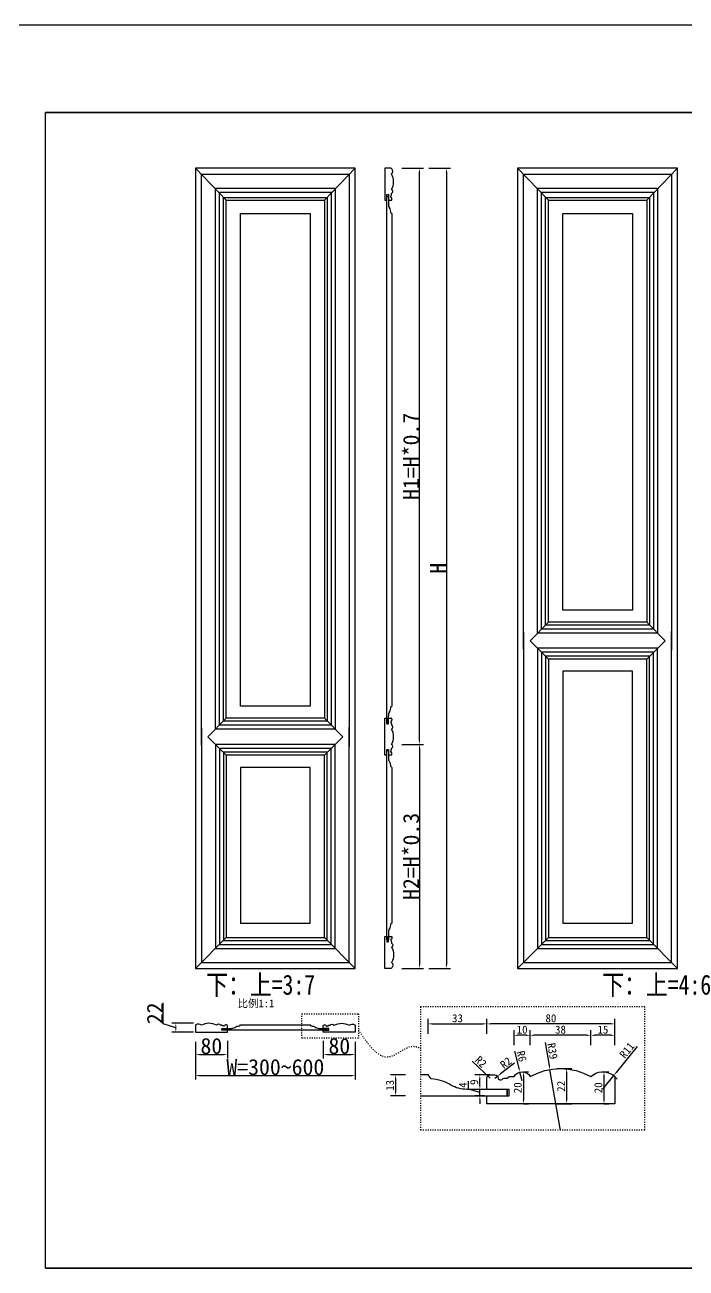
# Model space of a CAD drawing. Header units: millimetres. Extents: x 85186 to 129000, y -77269 to -36327.
# Drawn here: x 93360 to 95014, y -60622 to -57515 of the extents above; entities that cross this region are included whole.
import ezdxf

# ---------------------------------------------------------------- set-up
doc = ezdxf.new("R2010")
doc.units = ezdxf.units.MM
doc.linetypes.add('100', pattern=[30, 12, -18])
doc.layers.add('粗实线', color=7, linetype='Continuous')
doc.styles.add('KLF-1_宋体', font='SimSun.ttf')
doc.styles.get("Standard").update_dxf_attribs({"font": 'SimSun.ttf'})
doc.styles.add('ZB_宋体', font='SimSun.ttf')
doc.styles.add('宋体', font='SimSun.ttf', dxfattribs={"width": 0.8})
doc.dimstyles.new('ZB16-1.0+4倍大样', dxfattribs={"dimscale": 10, "dimtxt": 2, "dimasz": 1, "dimexe": 1.25, "dimexo": 0.625, "dimgap": 0.4, "dimtad": 1, "dimdec": 1, "dimlfac": 0.25, "dimtxsty": 'Standard', "dimcen": 2.5, "dimclrd": 144, "dimclre": 144, "dimclrt": 4, "dimadec": 0, "dimazin": 0, "dimtfac": 1, "dimtdec": 1, "dimtmove": 1, "dimatfit": 3, "dimfxlon": 1, "dimarcsym": 0})
doc.dimstyles.new('客来福标注小', dxfattribs={"dimscale": 20, "dimtxt": 2, "dimasz": 0.5, "dimexe": 0.5, "dimexo": 0, "dimgap": 0.05, "dimtad": 1, "dimdec": 0, "dimzin": 0, "dimdsep": 46, "dimtxsty": 'Standard', "dimcen": 0, "dimclrd": 256, "dimclre": 256, "dimclrt": 256, "dimadec": 0, "dimazin": 0, "dimtfac": 1, "dimtdec": 0, "dimtofl": 0, "dimtmove": 1, "dimatfit": 3, "dimfxl": 2.2, "dimfxlon": 1, "dimtolj": 1, "dimtzin": 0, "dimarcsym": 0})

# ---------------------------------------------------------------- blocks, each defined once
blk = doc.blocks.new('*D3067')
at = {"lineweight": -2, "transparency": 16777216}
for p, q in [((94370.8, -57873.1), (94424.8, -57873.1)), ((94414.8, -57883.1), (94414.8, -59863.1)), ((94370.8, -59873.1), (94424.8, -59873.1))]:
    blk.add_line(p, q, dxfattribs=at)
at = {"transparency": 16777216}
for points in [[(94413.1, -57883.1), (94416.5, -57883.1), (94414.8, -57873.1)], [(94413.1, -59863.1), (94416.5, -59863.1), (94414.8, -59873.1)]]:
    blk.add_solid(points, dxfattribs=at)
at = {"layer": 'Defpoints', "color": 0, "transparency": 16777216}
for p in [(94304.3, -57873.1), (94304.3, -59873.1), (94414.8, -59873.1)]:
    blk.add_point(p, dxfattribs=at)
at = {"transparency": 16777216, "insert": (94393.8, -58873.1), "char_height": 40, "attachment_point": 5, "rotation": 90, "style": 'ZB_宋体'}
blk.add_mtext('\\A1;H', dxfattribs=at)
blk = doc.blocks.new('*D3068')
at = {"lineweight": -2, "transparency": 16777216}
for p, q in [((94303.5, -59313.1), (94357.5, -59313.1)), ((94347.5, -59323.1), (94347.5, -59863.1)), ((94303.5, -59873.1), (94357.5, -59873.1))]:
    blk.add_line(p, q, dxfattribs=at)
at = {"transparency": 16777216}
for points in [[(94345.9, -59323.1), (94349.2, -59323.1), (94347.5, -59313.1)], [(94345.9, -59863.1), (94349.2, -59863.1), (94347.5, -59873.1)]]:
    blk.add_solid(points, dxfattribs=at)
at = {"layer": 'Defpoints', "color": 0, "transparency": 16777216}
for p in [(94136.9, -59313.1), (94277, -59873.1), (94347.5, -59873.1)]:
    blk.add_point(p, dxfattribs=at)
at = {"transparency": 16777216, "insert": (94326.5, -59593.1), "char_height": 40, "attachment_point": 5, "rotation": 90, "style": 'ZB_宋体'}
blk.add_mtext('\\A1;H2=H*0.3', dxfattribs=at)
blk = doc.blocks.new('*D3069')
at = {"lineweight": -2, "transparency": 16777216}
for p, q in [((94303.5, -57873.1), (94357.5, -57873.1)), ((94347.5, -59303.1), (94347.5, -57883.1)), ((94303.5, -59313.1), (94357.5, -59313.1))]:
    blk.add_line(p, q, dxfattribs=at)
at = {"transparency": 16777216}
for points in [[(94345.9, -57883.1), (94349.2, -57883.1), (94347.5, -57873.1)], [(94345.9, -59303.1), (94349.2, -59303.1), (94347.5, -59313.1)]]:
    blk.add_solid(points, dxfattribs=at)
at = {"layer": 'Defpoints', "color": 0, "transparency": 16777216}
for p in [(94217, -57873.1), (94347.5, -57873.1), (94136.9, -59313.1)]:
    blk.add_point(p, dxfattribs=at)
at = {"transparency": 16777216, "insert": (94326.5, -58593.1), "char_height": 40, "attachment_point": 5, "rotation": 90, "style": 'ZB_宋体'}
blk.add_mtext('\\A1;H1=H*0.7', dxfattribs=at)
blk = doc.blocks.new('*D3077')
at = {"lineweight": -2, "transparency": 16777216}
for p, q in [((93706.6, -60011.9), (93706.6, -59959.1)), ((93738.1, -60021.3), (93706.6, -60011.9)), ((93782.1, -60010.3), (93728.1, -60010.3)), ((93782.1, -60032.3), (93728.1, -60032.3)), ((93738.1, -60022.3), (93738.1, -60020.3))]:
    blk.add_line(p, q, dxfattribs=at)
at = {"transparency": 16777216}
for points in [[(93736.4, -60020.3), (93739.7, -60020.3), (93738.1, -60010.3)], [(93736.4, -60022.3), (93739.7, -60022.3), (93738.1, -60032.3)]]:
    blk.add_solid(points, dxfattribs=at)
at = {"layer": 'Defpoints', "color": 0, "transparency": 16777216}
for p in [(93738.1, -60010.3), (93820.9, -60010.3), (93820.9, -60032.3)]:
    blk.add_point(p, dxfattribs=at)
at = {"transparency": 16777216, "insert": (93685.6, -59985.5), "char_height": 40, "attachment_point": 5, "rotation": 90, "style": 'KLF-1_宋体'}
blk.add_mtext('\\A1;22', dxfattribs=at)
blk = doc.blocks.new('*D3078')
at = {"lineweight": -2, "transparency": 16777216}
for p, q in [((93786.9, -60056.6), (93786.9, -60098.3)), ((93866.9, -60054.1), (93866.9, -60098.3)), ((93796.9, -60088.3), (93856.9, -60088.3))]:
    blk.add_line(p, q, dxfattribs=at)
at = {"transparency": 16777216}
for points in [[(93796.9, -60086.6), (93796.9, -60089.9), (93786.9, -60088.3)], [(93856.9, -60086.6), (93856.9, -60089.9), (93866.9, -60088.3)]]:
    blk.add_solid(points, dxfattribs=at)
at = {"layer": 'Defpoints', "color": 0, "transparency": 16777216}
for p in [(93786.9, -60056.6), (93866.9, -60054.1), (93866.9, -60088.3)]:
    blk.add_point(p, dxfattribs=at)
at = {"transparency": 16777216, "insert": (93826.9, -60067.3), "char_height": 40, "attachment_point": 5, "style": 'KLF-1_宋体'}
blk.add_mtext('\\A1;80', dxfattribs=at)
blk = doc.blocks.new('*D3079')
at = {"lineweight": -2, "transparency": 16777216}
for p, q in [((94106.9, -60054.1), (94106.9, -60098.3)), ((94186.9, -60056.6), (94186.9, -60098.3)), ((94116.9, -60088.3), (94176.9, -60088.3))]:
    blk.add_line(p, q, dxfattribs=at)
at = {"transparency": 16777216}
for points in [[(94116.9, -60086.6), (94116.9, -60089.9), (94106.9, -60088.3)], [(94176.9, -60086.6), (94176.9, -60089.9), (94186.9, -60088.3)]]:
    blk.add_solid(points, dxfattribs=at)
at = {"layer": 'Defpoints', "color": 0, "transparency": 16777216}
for p in [(94106.9, -60054.1), (94186.9, -60056.6), (94186.9, -60088.3)]:
    blk.add_point(p, dxfattribs=at)
at = {"transparency": 16777216, "insert": (94146.9, -60067.3), "char_height": 40, "attachment_point": 5, "style": 'KLF-1_宋体'}
blk.add_mtext('\\A1;80', dxfattribs=at)
blk = doc.blocks.new('*D3080')
at = {"lineweight": -2, "transparency": 16777216}
for p, q in [((93786.9, -60097), (93786.9, -60151)), ((94186.9, -60097), (94186.9, -60151)), ((93796.9, -60141), (94176.9, -60141))]:
    blk.add_line(p, q, dxfattribs=at)
at = {"transparency": 16777216}
for points in [[(93796.9, -60139.3), (93796.9, -60142.7), (93786.9, -60141)], [(94176.9, -60139.3), (94176.9, -60142.7), (94186.9, -60141)]]:
    blk.add_solid(points, dxfattribs=at)
at = {"layer": 'Defpoints', "color": 0, "transparency": 16777216}
for p in [(93786.9, -60071.5), (94186.9, -60071.5), (94186.9, -60141)]:
    blk.add_point(p, dxfattribs=at)
at = {"transparency": 16777216, "insert": (93986.9, -60120), "char_height": 40, "attachment_point": 5, "style": 'KLF-1_宋体'}
blk.add_mtext('\\A1;W=300~600', dxfattribs=at)
blk = doc.blocks.new('*D3081')
at = {"color": 144, "lineweight": -2, "transparency": 16777216}
for p, q in [((94312.7, -60139.5), (94275.2, -60139.5)), ((94287.7, -60149.5), (94287.7, -60181.5)), ((94312.7, -60191.5), (94275.2, -60191.5))]:
    blk.add_line(p, q, dxfattribs=at)
at = {"color": 144, "transparency": 16777216}
for points in [[(94286, -60149.5), (94289.3, -60149.5), (94287.7, -60139.5)], [(94286, -60181.5), (94289.3, -60181.5), (94287.7, -60191.5)]]:
    blk.add_solid(points, dxfattribs=at)
at = {"layer": 'Defpoints', "color": 0, "transparency": 16777216}
for p in [(94343.9, -60139.5), (94287.7, -60191.5), (94343.9, -60191.5)]:
    blk.add_point(p, dxfattribs=at)
at = {"color": 4, "transparency": 16777216, "insert": (94273.7, -60165.5), "char_height": 20, "attachment_point": 5, "rotation": 90}
blk.add_mtext('13', dxfattribs=at)
blk = doc.blocks.new('*D3082')
at = {"color": 144, "lineweight": -2, "transparency": 16777216}
for p, q in [((94516.1, -60036.8), (94516.1, -59999.3)), ((94836.1, -60036.8), (94836.1, -59999.3)), ((94826.1, -60011.8), (94526.1, -60011.8))]:
    blk.add_line(p, q, dxfattribs=at)
at = {"color": 144, "transparency": 16777216}
for points in [[(94526.1, -60010.1), (94526.1, -60013.4), (94516.1, -60011.8)], [(94826.1, -60010.1), (94826.1, -60013.4), (94836.1, -60011.8)]]:
    blk.add_solid(points, dxfattribs=at)
at = {"layer": 'Defpoints', "color": 0, "transparency": 16777216}
for p in [(94516.1, -60011.8), (94516.1, -60120.4), (94836.1, -60180.4)]:
    blk.add_point(p, dxfattribs=at)
at = {"color": 4, "transparency": 16777216, "insert": (94676.1, -59997.8), "char_height": 20, "attachment_point": 5}
blk.add_mtext('80', dxfattribs=at)
blk = doc.blocks.new('*D3083')
at = {"color": 144, "lineweight": -2, "transparency": 16777216}
for p, q in [((94690.5, -60123.5), (94728, -60123.5)), ((94715.5, -60201.5), (94715.5, -60133.5)), ((94690.5, -60211.5), (94728, -60211.5))]:
    blk.add_line(p, q, dxfattribs=at)
at = {"color": 144, "transparency": 16777216}
for points in [[(94713.8, -60133.5), (94717.1, -60133.5), (94715.5, -60123.5)], [(94713.8, -60201.5), (94717.1, -60201.5), (94715.5, -60211.5)]]:
    blk.add_solid(points, dxfattribs=at)
at = {"layer": 'Defpoints', "color": 0, "transparency": 16777216}
for p in [(94528.8, -60123.5), (94715.5, -60123.5), (94664, -60211.5)]:
    blk.add_point(p, dxfattribs=at)
at = {"color": 4, "transparency": 16777216, "insert": (94701.5, -60167.8), "char_height": 20, "attachment_point": 5, "rotation": 90}
blk.add_mtext('22', dxfattribs=at)
blk = doc.blocks.new('*D3084')
at = {"color": 144, "lineweight": -2, "transparency": 16777216}
for p, q in [((94368.8, -60036.8), (94368.8, -59999.3)), ((94516.1, -60036.8), (94516.1, -59999.3)), ((94378.8, -60011.8), (94506.1, -60011.8))]:
    blk.add_line(p, q, dxfattribs=at)
at = {"color": 144, "transparency": 16777216}
for points in [[(94378.8, -60010.1), (94378.8, -60013.4), (94368.8, -60011.8)], [(94506.1, -60010.1), (94506.1, -60013.4), (94516.1, -60011.8)]]:
    blk.add_solid(points, dxfattribs=at)
at = {"layer": 'Defpoints', "color": 0, "transparency": 16777216}
for p in [(94516.1, -60011.8), (94368.8, -60090.4), (94516.1, -60098.4)]:
    blk.add_point(p, dxfattribs=at)
at = {"color": 4, "transparency": 16777216, "insert": (94442.4, -59997.8), "char_height": 20, "attachment_point": 5}
blk.add_mtext('33', dxfattribs=at)
blk = doc.blocks.new('*D3085')
at = {"color": 144, "lineweight": -2, "transparency": 16777216}
for p, q in [((94469.8, -60175), (94469.8, -60154.7)), ((94498.3, -60165.5), (94498.3, -60155.5)), ((94498.3, -60183.5), (94469.8, -60175)), ((94509.9, -60175.5), (94485.8, -60175.5)), ((94509.8, -60191.5), (94485.8, -60191.5)), ((94498.3, -60191.5), (94498.3, -60175.5)), ((94498.3, -60191.5), (94498.3, -60175.5)), ((94498.3, -60201.5), (94498.3, -60211.5))]:
    blk.add_line(p, q, dxfattribs=at)
at = {"color": 144, "transparency": 16777216}
for points in [[(94496.7, -60165.5), (94500, -60165.5), (94498.3, -60175.5)], [(94496.7, -60201.5), (94500, -60201.5), (94498.3, -60191.5)]]:
    blk.add_solid(points, dxfattribs=at)
at = {"layer": 'Defpoints', "color": 0, "transparency": 16777216}
for p in [(94498.3, -60175.5), (94516.1, -60191.5), (94516.2, -60175.5)]:
    blk.add_point(p, dxfattribs=at)
at = {"color": 4, "transparency": 16777216, "insert": (94455.8, -60164.8), "char_height": 20, "attachment_point": 5, "rotation": 90}
blk.add_mtext('4', dxfattribs=at)
blk = doc.blocks.new('*D3086')
at = {"color": 144, "lineweight": -2, "transparency": 16777216}
for p, q in [((94523.3, -60139.5), (94485.8, -60139.5)), ((94498.3, -60165.5), (94498.3, -60149.5)), ((94523.3, -60175.5), (94485.8, -60175.5))]:
    blk.add_line(p, q, dxfattribs=at)
at = {"color": 144, "transparency": 16777216}
for points in [[(94496.7, -60149.5), (94500, -60149.5), (94498.3, -60139.5)], [(94496.7, -60165.5), (94500, -60165.5), (94498.3, -60175.5)]]:
    blk.add_solid(points, dxfattribs=at)
at = {"layer": 'Defpoints', "color": 0, "transparency": 16777216}
for p in [(94498.3, -60139.5), (94530.1, -60139.5), (94531.1, -60175.5)]:
    blk.add_point(p, dxfattribs=at)
at = {"color": 4, "transparency": 16777216, "insert": (94484.3, -60157.5), "char_height": 20, "attachment_point": 5, "rotation": 90}
blk.add_mtext('9', dxfattribs=at)
blk = doc.blocks.new('*D3087')
at = {"color": 144, "lineweight": -2, "transparency": 16777216}
for p, q in [((94776.1, -60065.3), (94776.1, -60027.8)), ((94836.1, -60065.3), (94836.1, -60027.8)), ((94826.1, -60040.3), (94786.1, -60040.3))]:
    blk.add_line(p, q, dxfattribs=at)
at = {"color": 144, "transparency": 16777216}
for points in [[(94786.1, -60038.6), (94786.1, -60042), (94776.1, -60040.3)], [(94826.1, -60038.6), (94826.1, -60042), (94836.1, -60040.3)]]:
    blk.add_solid(points, dxfattribs=at)
at = {"layer": 'Defpoints', "color": 0, "transparency": 16777216}
for p in [(94776.1, -60040.3), (94776.1, -60094.4), (94836.1, -60183)]:
    blk.add_point(p, dxfattribs=at)
at = {"color": 4, "transparency": 16777216, "insert": (94806.1, -60026.3), "char_height": 20, "attachment_point": 5}
blk.add_mtext('15', dxfattribs=at)
blk = doc.blocks.new('*D3088')
at = {"color": 144, "lineweight": -2, "transparency": 16777216}
for p, q in [((94624.1, -60065.3), (94624.1, -60027.8)), ((94776.1, -60065.3), (94776.1, -60027.8)), ((94766.1, -60040.3), (94634.1, -60040.3))]:
    blk.add_line(p, q, dxfattribs=at)
at = {"color": 144, "transparency": 16777216}
for points in [[(94634.1, -60038.6), (94634.1, -60042), (94624.1, -60040.3)], [(94766.1, -60038.6), (94766.1, -60042), (94776.1, -60040.3)]]:
    blk.add_solid(points, dxfattribs=at)
at = {"layer": 'Defpoints', "color": 0, "transparency": 16777216}
for p in [(94624.1, -60040.3), (94776.1, -60094.4), (94624.1, -60143.5)]:
    blk.add_point(p, dxfattribs=at)
at = {"color": 4, "transparency": 16777216, "insert": (94700.1, -60026.3), "char_height": 20, "attachment_point": 5}
blk.add_mtext('38', dxfattribs=at)
blk = doc.blocks.new('*D3089')
at = {"color": 144, "lineweight": -2, "transparency": 16777216}
for p, q in [((94584.1, -60065.3), (94584.1, -60027.8)), ((94624.1, -60065.3), (94624.1, -60027.8)), ((94614.1, -60040.3), (94594.1, -60040.3))]:
    blk.add_line(p, q, dxfattribs=at)
at = {"color": 144, "transparency": 16777216}
for points in [[(94594.1, -60038.6), (94594.1, -60042), (94584.1, -60040.3)], [(94614.1, -60038.6), (94614.1, -60042), (94624.1, -60040.3)]]:
    blk.add_solid(points, dxfattribs=at)
at = {"layer": 'Defpoints', "color": 0, "transparency": 16777216}
for p in [(94584.1, -60040.3), (94584.1, -60143.5), (94624.1, -60143.5)]:
    blk.add_point(p, dxfattribs=at)
at = {"color": 4, "transparency": 16777216, "insert": (94604.1, -60026.3), "char_height": 20, "attachment_point": 5}
blk.add_mtext('10', dxfattribs=at)
blk = doc.blocks.new('*D3090')
at = {"color": 144, "lineweight": -2, "transparency": 16777216}
for p, q in [((94808.8, -60131.7), (94821.3, -60131.7)), ((94808.8, -60141.7), (94808.8, -60201.5)), ((94808.8, -60211.5), (94821.3, -60211.5))]:
    blk.add_line(p, q, dxfattribs=at)
at = {"color": 144, "transparency": 16777216}
for points in [[(94807.1, -60141.7), (94810.5, -60141.7), (94808.8, -60131.7)], [(94807.1, -60201.5), (94810.5, -60201.5), (94808.8, -60211.5)]]:
    blk.add_solid(points, dxfattribs=at)
at = {"layer": 'Defpoints', "color": 0, "transparency": 16777216}
for p in [(94802.7, -60131.7), (94802.7, -60211.5), (94808.8, -60211.5)]:
    blk.add_point(p, dxfattribs=at)
at = {"color": 4, "transparency": 16777216, "insert": (94794.8, -60171.6), "char_height": 20, "attachment_point": 5, "rotation": 90}
blk.add_mtext('20', dxfattribs=at)
blk = doc.blocks.new('*D3091')
at = {"color": 144, "lineweight": -2, "transparency": 16777216}
for p, q in [((94607.2, -60131.5), (94619.7, -60131.5)), ((94607.2, -60141.5), (94607.2, -60201.5)), ((94607.2, -60211.5), (94619.7, -60211.5))]:
    blk.add_line(p, q, dxfattribs=at)
at = {"color": 144, "transparency": 16777216}
for points in [[(94605.6, -60141.5), (94608.9, -60141.5), (94607.2, -60131.5)], [(94605.6, -60201.5), (94608.9, -60201.5), (94607.2, -60211.5)]]:
    blk.add_solid(points, dxfattribs=at)
at = {"layer": 'Defpoints', "color": 0, "transparency": 16777216}
for p in [(94604.1, -60131.5), (94604.1, -60211.5), (94607.2, -60211.5)]:
    blk.add_point(p, dxfattribs=at)
at = {"color": 4, "transparency": 16777216, "insert": (94593.2, -60171.5), "char_height": 20, "attachment_point": 5, "rotation": 90}
blk.add_mtext('20', dxfattribs=at)
blk = doc.blocks.new('*D3092')
at = {"color": 144, "lineweight": -2, "transparency": 16777216}
for p, q in [((94891.7, -60068.1), (94839.5, -60133.3)), ((94806.1, -60175.1), (94833.3, -60141.1))]:
    blk.add_line(p, q, dxfattribs=at)
blk.add_arc((94806.1, -60175.1), 43.5, 34.8478, 55.1769, dxfattribs=at)
at = {"color": 144, "transparency": 16777216}
blk.add_solid([(94838.2, -60132.3), (94840.8, -60134.3), (94833.3, -60141.1)], dxfattribs=at)
at = {"layer": 'Defpoints', "color": 0, "transparency": 16777216}
for p in [(94833.3, -60141.1), (94806.1, -60175.1)]:
    blk.add_point(p, dxfattribs=at)
at = {"color": 4, "transparency": 16777216, "insert": (94866.1, -60077.7), "char_height": 20, "attachment_point": 5, "rotation": 51.3041}
blk.add_mtext('R11', dxfattribs=at)
blk = doc.blocks.new('*D3093')
at = {"color": 144, "lineweight": -2, "transparency": 16777216}
for p, q in [((94661.9, -60058.4), (94671.9, -60116)), ((94700.1, -60277.9), (94673.6, -60125.8))]:
    blk.add_line(p, q, dxfattribs=at)
at = {"color": 144, "transparency": 16777216}
blk.add_solid([(94673.6, -60115.7), (94670.3, -60116.2), (94673.6, -60125.8)], dxfattribs=at)
at = {"layer": 'Defpoints', "color": 0, "transparency": 16777216}
for p in [(94673.6, -60125.8), (94700.1, -60277.9)]:
    blk.add_point(p, dxfattribs=at)
at = {"color": 4, "transparency": 16777216, "insert": (94679.9, -60079.8), "char_height": 20, "attachment_point": 5, "rotation": 279.8522}
blk.add_mtext('R39', dxfattribs=at)
blk = doc.blocks.new('*D3094')
at = {"color": 144, "lineweight": -2, "transparency": 16777216}
for p, q in [((94585, -60079.7), (94596, -60122.6)), ((94604.1, -60154.2), (94598.4, -60132.3))]:
    blk.add_line(p, q, dxfattribs=at)
at = {"color": 144, "transparency": 16777216}
blk.add_solid([(94597.6, -60122.1), (94594.4, -60123), (94598.4, -60132.3)], dxfattribs=at)
at = {"layer": 'Defpoints', "color": 0, "transparency": 16777216}
for p in [(94598.4, -60132.3), (94604.1, -60154.2)]:
    blk.add_point(p, dxfattribs=at)
at = {"color": 4, "transparency": 16777216, "insert": (94602.8, -60092.8), "char_height": 20, "attachment_point": 5, "rotation": 284.3203}
blk.add_mtext('R6', dxfattribs=at)
blk = doc.blocks.new('*D3095')
at = {"color": 144, "lineweight": -2, "transparency": 16777216}
for p, q in [((94479, -60105), (94511, -60135.2)), ((94524.1, -60147.5), (94518.2, -60142))]:
    blk.add_line(p, q, dxfattribs=at)
at = {"color": 144, "transparency": 16777216}
blk.add_solid([(94512.1, -60134), (94509.8, -60136.4), (94518.2, -60142)], dxfattribs=at)
at = {"layer": 'Defpoints', "color": 0, "transparency": 16777216}
for p in [(94518.2, -60142), (94524.1, -60147.5)]:
    blk.add_point(p, dxfattribs=at)
at = {"color": 4, "transparency": 16777216, "insert": (94501, -60106.5), "char_height": 20, "attachment_point": 5, "rotation": 316.6628}
blk.add_mtext('R2', dxfattribs=at)
blk = doc.blocks.new('*D3096')
at = {"color": 144, "lineweight": -2, "transparency": 16777216}
for p, q in [((94585.3, -60109.9), (94550.4, -60136.6)), ((94536.1, -60147.5), (94542.4, -60142.7))]:
    blk.add_line(p, q, dxfattribs=at)
at = {"color": 144, "transparency": 16777216}
blk.add_solid([(94549.3, -60135.3), (94551.4, -60137.9), (94542.4, -60142.7)], dxfattribs=at)
at = {"layer": 'Defpoints', "color": 0, "transparency": 16777216}
for p in [(94536.1, -60147.5), (94542.4, -60142.7)]:
    blk.add_point(p, dxfattribs=at)
at = {"color": 4, "transparency": 16777216, "insert": (94563.3, -60109.1), "char_height": 20, "attachment_point": 5, "rotation": 37.3815}
blk.add_mtext('R2', dxfattribs=at)

msp = doc.modelspace()

# ---------------------------------------------------------------- linework, layer by layer
for p, q in [((85318.615, -57514.692), (128999.726, -57514.692)), ((94722.156, -57733.629), (93927.375, -57733.629)), ((95053.619, -57733.629), (94722.156, -57733.629)), ((94722.156, -57733.629), (95867.288, -57733.629)), ((93801.863, -57888.054), (94171.863, -57888.054)), ((93801.863, -59315.555), (93801.863, -57888.054)), ((94171.863, -57888.054), (94171.863, -59318.057)), ((94607.813, -57888.054), (94977.813, -57888.054)), ((94607.813, -59075.555), (94607.813, -57888.054)), ((94977.813, -57888.054), (94977.813, -59078.057)), ((94265.554, -57944.054), (94269.554, -57944.054)), ((94265.554, -59262.054), (94265.554, -57944.054)), ((94269.554, -57944.054), (94269.554, -57961.747)), ((94276.054, -57984.174), (94278.554, -57986.049)), ((94278.554, -57986.049), (94278.554, -59217.56)), ((94607.813, -59032.553), (94607.813, -59858.054)), ((94977.813, -59858.054), (94977.813, -59030.051)), ((94276.054, -59219.435), (94278.554, -59217.56)), ((94260.554, -59340.054), (94260.554, -59248.054)), ((94260.554, -59248.054), (94265.554, -59248.054)), ((94265.554, -59248.054), (94265.554, -59262.054)), ((94265.554, -59259.555), (94269.554, -59259.555)), ((94265.554, -59262.054), (94269.554, -59262.054)), ((94269.554, -59259.555), (94269.554, -59241.863)), ((94269.554, -59262.054), (94269.554, -59248.054)), ((94269.554, -59248.054), (94276.554, -59248.054)), ((94275.554, -59256.054), (94275.554, -59257.054)), ((94276.554, -59258.786), (94276.554, -59261.054)), ((94276.554, -59261.054), (94276.554, -59261.054)), ((94277.554, -59262.054), (94277.554, -59265.054)), ((94278.554, -59250.054), (94278.554, -59253.054)), ((93801.863, -59272.553), (93801.863, -59858.054)), ((94171.863, -59858.054), (94171.863, -59270.051)), ((94277.554, -59326.054), (94277.554, -59323.054)), ((94265.554, -59340.054), (94260.554, -59340.054)), ((94265.554, -59340.054), (94260.554, -59340.054)), ((94265.554, -59802.054), (94265.554, -59326.054)), ((94265.554, -59340.054), (94265.554, -59326.054)), ((94265.554, -59326.054), (94269.554, -59326.054)), ((94265.554, -59328.553), (94269.554, -59328.553)), ((94269.554, -59326.054), (94269.554, -59340.054)), ((94269.554, -59328.553), (94269.554, -59346.245)), ((94274.848, -59340.054), (94269.554, -59340.054)), ((94276.554, -59340.054), (94269.554, -59340.054)), ((94275.554, -59332.054), (94275.554, -59331.054)), ((94276.554, -59329.322), (94276.554, -59327.054)), ((94276.554, -59327.054), (94276.554, -59327.054)), ((94278.554, -59338.054), (94278.554, -59335.054)), ((94276.054, -59368.673), (94278.554, -59370.548)), ((94278.554, -59370.548), (94278.554, -59760.059)), ((94269.554, -59784.362), (94269.554, -59802.054)), ((94278.554, -59760.059), (94276.054, -59761.934)), ((94269.554, -59802.054), (94265.554, -59802.054)), ((93801.863, -59858.054), (94171.863, -59858.054)), ((94607.813, -59858.054), (94977.813, -59858.054)), ((93412.273, -60622.323), (96429.371, -60622.323))]:
    msp.add_line(p, q)
at = {"color": 0}
for p, q in [((96429.371, -57733.629), (93412.273, -57733.629)), ((93412.273, -57733.629), (96429.371, -57733.629)), ((96429.371, -57733.629), (93412.273, -57733.629))]:
    msp.add_line(p, q, dxfattribs=at)
at = {"color": 2}
msp.add_line((94566.341, -60175.539), (94566.341, -60191.539), dxfattribs=at)
at = {"color": 0}
msp.add_lwpolyline([(93412.273, -57733.629), (96429.371, -57733.629), (96429.371, -60622.323), (93412.273, -60622.323)], close=True, dxfattribs=at)
at = {"color": 2}
for points in [[(93786.863, -59873.054), (94186.863, -59873.054), (94186.863, -57873.054), (93786.863, -57873.054)], [(94592.813, -59873.054), (94992.813, -59873.054), (94992.813, -57873.054), (94592.813, -57873.054)]]:
    msp.add_lwpolyline(points, close=True, dxfattribs=at)
for points in [[(93786.863, -59873.054), (94186.863, -59873.054), (94186.863, -57873.054), (93786.863, -57873.054)], [(94592.813, -59873.054), (94992.813, -59873.054), (94992.813, -57873.054), (94592.813, -57873.054)], [(93836.863, -57923.054), (94136.863, -57923.054), (94136.863, -59275.054), (93836.863, -59275.054)], [(94642.813, -57923.054), (94942.813, -57923.054), (94942.813, -59035.054), (94642.813, -59035.054)], [(93846.863, -57933.054), (94126.863, -57933.054), (94126.863, -59265.054), (93846.863, -59265.054)], [(93856.852, -57946.044), (94116.873, -57946.044), (94116.873, -59255.065), (93856.852, -59255.065)], [(93863.863, -57953.054), (94109.863, -57953.054), (94109.863, -59248.054), (93863.863, -59248.054)], [(94652.813, -57933.054), (94932.813, -57933.054), (94932.813, -59025.054), (94652.813, -59025.054)], [(94662.802, -57946.044), (94922.823, -57946.044), (94922.823, -59015.065), (94662.802, -59015.065)], [(94669.813, -57953.054), (94915.813, -57953.054), (94915.813, -59008.054), (94669.813, -59008.054)], [(93899.858, -57986.049), (94073.868, -57986.049), (94073.868, -59217.56), (93899.858, -59217.56)], [(94705.808, -57986.049), (94879.818, -57986.049), (94879.818, -58977.56), (94705.808, -58977.56)], [(94642.813, -59823.054), (94942.813, -59823.054), (94942.813, -59073.054), (94642.813, -59073.054)], [(94652.813, -59813.054), (94932.813, -59813.054), (94932.813, -59083.054), (94652.813, -59083.054)], [(94662.802, -59803.065), (94922.823, -59803.065), (94922.823, -59093.044), (94662.802, -59093.044)], [(94669.813, -59796.054), (94915.813, -59796.054), (94915.813, -59100.054), (94669.813, -59100.054)], [(94705.808, -59760.059), (94879.818, -59760.059), (94879.818, -59130.548), (94705.808, -59130.548)], [(93836.863, -59823.054), (94136.863, -59823.054), (94136.863, -59313.054), (93836.863, -59313.054)], [(93846.863, -59813.054), (94126.863, -59813.054), (94126.863, -59323.054), (93846.863, -59323.054)], [(93856.852, -59803.065), (94116.873, -59803.065), (94116.873, -59333.044), (93856.852, -59333.044)], [(93863.863, -59796.054), (94109.863, -59796.054), (94109.863, -59340.054), (93863.863, -59340.054)], [(93899.858, -59760.059), (94073.868, -59760.059), (94073.868, -59370.548), (93899.858, -59370.548)]]:
    msp.add_lwpolyline(points, close=True)
at = {"color": 250}
for points in [[(93863.863, -57953.054), (93786.863, -57873.054)], [(94186.863, -57873.054), (94109.863, -57953.054)], [(94669.813, -57953.054), (94592.813, -57873.054)], [(94992.813, -57873.054), (94915.813, -57953.054)], [(94669.813, -59008.054), (94623.813, -59054.054)], [(94915.813, -59008.054), (94961.813, -59054.054)], [(94669.813, -59100.054), (94623.813, -59054.054)], [(94915.813, -59100.054), (94961.813, -59054.054)], [(93863.863, -59248.054), (93817.863, -59294.054)], [(94109.863, -59248.054), (94155.863, -59294.054)], [(93863.863, -59340.054), (93817.863, -59294.054)], [(94109.863, -59340.054), (94155.863, -59294.054)], [(93863.863, -59796.054), (93786.863, -59873.054)], [(94186.863, -59873.054), (94109.863, -59796.054)], [(94669.813, -59796.054), (94592.813, -59873.054)], [(94992.813, -59873.054), (94915.813, -59796.054)]]:
    msp.add_lwpolyline(points, dxfattribs=at)
for points in [[(94274.848, -57873.054), (94260.554, -57873.054), (94260.554, -57953.054), (94265.554, -57953.054), (94265.554, -57939.054), (94269.554, -57939.054), (94269.554, -57953.054), (94276.554, -57953.054, 0.41421356), (94278.554, -57951.054), (94278.554, -57948.054, 0.41421356), (94276.554, -57946.054, -0.41421356), (94275.554, -57945.054), (94275.554, -57944.054, -0.26794919), (94276.054, -57943.188, 0.26794919), (94276.554, -57942.322), (94276.554, -57940.054), (94276.554, -57940.054, 0.41421356), (94277.554, -57939.054), (94277.554, -57936.054, 0.59959754), (94277.554, -57926.054, 0.26315789), (94277.554, -57888.054, 0.35608131), (94278.604, -57874.341, 0.24551648), (94276.141, -57873.054), (94260.554, -57873.054)], [(94274.848, -59873.054), (94260.554, -59873.054), (94260.554, -59793.054), (94265.554, -59793.054), (94265.554, -59807.054), (94269.554, -59807.054), (94269.554, -59793.054), (94276.554, -59793.054, -0.41421356), (94278.554, -59795.054), (94278.554, -59798.054, -0.41421356), (94276.554, -59800.054, 0.41421356), (94275.554, -59801.054), (94275.554, -59802.054, 0.26794919), (94276.054, -59802.92, -0.26794919), (94276.554, -59803.786), (94276.554, -59806.054), (94276.554, -59806.054, -0.41421356), (94277.554, -59807.054), (94277.554, -59810.054, -0.59959754), (94277.554, -59820.054, -0.26315789), (94277.554, -59858.054, -0.35608131), (94278.604, -59871.767, -0.24551648), (94276.141, -59873.054), (94260.554, -59873.054)], [(93786.863, -60018.01), (93786.863, -60032.304), (93866.863, -60032.304), (93866.863, -60027.304), (93852.863, -60027.304), (93852.863, -60023.304), (93866.863, -60023.304), (93866.863, -60016.304, 0.41421356), (93864.863, -60014.304), (93861.863, -60014.304, 0.41421356), (93859.863, -60016.304, -0.41421356), (93858.863, -60017.304), (93857.863, -60017.304, -0.26794919), (93856.997, -60016.804, 0.26794919), (93856.131, -60016.304), (93853.863, -60016.304), (93853.863, -60016.304, 0.41421356), (93852.863, -60015.304), (93849.863, -60015.304, 0.59959754), (93839.863, -60015.304, 0.26315789), (93801.863, -60015.304, 0.35608131), (93788.15, -60014.255, 0.24551648), (93786.863, -60016.718), (93786.863, -60032.304)], [(93857.863, -60027.304), (93857.863, -60023.304), (93875.555, -60023.304, 0.13154213), (93885.548, -60020.629, -0.13030537), (93897.983, -60016.804), (93899.858, -60014.304), (94073.868, -60014.304), (94075.743, -60016.804, -0.13030537), (94088.178, -60020.629, 0.13154213), (94098.17, -60023.304), (94115.863, -60023.304), (94115.863, -60027.304), (93857.863, -60027.304)], [(94186.863, -60018.01), (94186.863, -60032.304), (94106.863, -60032.304), (94106.863, -60027.304), (94120.863, -60027.304), (94120.863, -60023.304), (94106.863, -60023.304), (94106.863, -60016.304, -0.41421356), (94108.863, -60014.304), (94111.863, -60014.304, -0.41421356), (94113.863, -60016.304, 0.41421356), (94114.863, -60017.304), (94115.863, -60017.304, 0.26794919), (94116.729, -60016.804, -0.26794919), (94117.595, -60016.304), (94119.863, -60016.304), (94119.863, -60016.304, -0.41421356), (94120.863, -60015.304), (94123.863, -60015.304, -0.59959754), (94133.863, -60015.304, -0.26315789), (94171.863, -60015.304, -0.35608131), (94185.576, -60014.255, -0.24551648), (94186.863, -60016.718), (94186.863, -60032.304)]]:
    msp.add_lwpolyline(points, format="xyb")
for points in [[(94276.554, -59800.054), (94276.554, -59800.054)], [(94276.554, -59803.054), (94276.554, -59803.054)], [(94113.863, -60016.304), (94113.863, -60016.304)], [(94116.863, -60016.304), (94116.863, -60016.304)]]:
    msp.add_lwpolyline(points)
at = {"color": 251, "linetype": '100', "ltscale": 0.2}
for points in [[(94910.711, -59968.957), (94350.176, -59968.957), (94350.176, -60276.818), (94910.711, -60276.818)], [(94052.892, -59986.369), (94194.52, -59986.369), (94194.52, -60047.871), (94052.892, -60047.871)]]:
    msp.add_lwpolyline(points, close=True, dxfattribs=at)
at = {"color": 2}
for points in [[(94836.054, -60154.363), (94836.054, -60211.539), (94516.054, -60211.539), (94516.054, -60191.539), (94572.054, -60191.539), (94572.054, -60175.539), (94516.054, -60175.539), (94516.054, -60147.539, -0.41421356), (94524.054, -60139.539), (94536.054, -60139.539, -0.41421356), (94544.054, -60147.539, 0.41421356), (94548.054, -60151.539), (94552.054, -60151.539, 0.26794919), (94555.518, -60149.539, -0.26794919), (94558.982, -60147.539), (94568.054, -60147.539), (94568.054, -60147.539, -0.41421356), (94572.054, -60143.539), (94584.054, -60143.539, -0.59959754), (94624.054, -60143.539, -0.26315789), (94776.054, -60143.539, -0.35608131), (94830.906, -60139.341, -0.24551648), (94836.054, -60149.192), (94836.054, -60211.539)], [(94350.176, -60191.539), (94566.341, -60191.539), (94566.341, -60175.539), (94466.051, -60175.539, -0.13154213), (94426.081, -60164.838, 0.13030537), (94376.341, -60149.539), (94368.841, -60139.539), (94350.176, -60139.539)]]:
    msp.add_lwpolyline(points, format="xyb", dxfattribs=at)
for centre, radius, start, end in [((94289.554, -57961.747), 20, 180, 209.975135), ((94250.69, -57985.17), 25.384, 2.248895, 31.945362), ((94250.69, -59218.439), 25.384, 328.054638, 357.751105), ((94289.554, -59241.863), 20, 150.024865, 180), ((94276.554, -59256.054), 1, 90, 180), ((94276.554, -59257.054), 1, 180, 240), ((94275.554, -59258.786), 1, 0, 60), ((94276.554, -59250.054), 2, 360, 90), ((94276.554, -59253.054), 2, 270, 0), ((94276.554, -59262.054), 1, 0, 90), ((94274.884, -59270.054), 5.668, 298.106403, 61.893597), ((94243.954, -59294.054), 38.6, 330.512874, 29.487126), ((94274.884, -59318.054), 5.668, 298.106403, 61.893597), ((94289.554, -59346.245), 20, 180, 209.975135), ((94276.554, -59331.054), 1, 120, 180), ((94276.554, -59332.054), 1, 180, 270), ((94275.554, -59329.322), 1, 300, 360), ((94276.554, -59326.054), 1, 270, 0), ((94276.554, -59335.054), 2, 0, 90), ((94276.554, -59338.054), 2, 270, 0), ((94250.69, -59369.669), 25.384, 2.248895, 31.945362), ((94289.554, -59784.362), 20, 150.024865, 180), ((94250.69, -59760.938), 25.384, 328.054638, 357.751105)]:
    msp.add_arc(centre, radius, start, end)
at = {"color": 251, "linetype": '100', "ltscale": 0.2}
msp.add_open_spline([(94194.52, -60026.613), (94219.468, -60063.706), (94258.73, -60122.083), (94318.29, -60062.408), (94343.089, -60069.173), (94350.176, -60072.851)], degree=3, knots=[0, 0, 0, 0, 104.12393614, 163.86704004, 188.21827368, 188.21827368, 188.21827368, 188.21827368], dxfattribs=at)

# ---------------------------------------------------------------- texts
at = {"color": 0, "char_height": 50, "width": 365.74022, "attachment_point": 1, "style": '宋体'}
for s, insert in [('下：上=3:7', (93813.996, -59888.88)), ('下：上=4:6', (94804.436, -59888.88))]:
    msp.add_mtext(s, dxfattribs=dict(at, insert=insert))
at = {"layer": '粗实线', "insert": (93892.493, -59951.11), "char_height": 19.2, "width": 114.97935, "attachment_point": 1}
msp.add_mtext('比例1:1', dxfattribs=at)

# ---------------------------------------------------------------- dimensions: what is measured, and where the dimension line sits
at = {"color": 0}
for base, p1, p2, text, picture, middle in [((94347.525, -57873.054), (94136.863, -59313.054), (94217.011, -57873.054), 'H1=H*0.7', '*D3069', (94326.525, -58593.054)), ((94414.808, -59873.054), (94304.328, -57873.054), (94304.328, -59873.054), 'H', '*D3067', (94393.808, -58873.054)), ((94347.525, -59873.054), (94136.863, -59313.054), (94277.011, -59873.054), 'H2=H*0.3', '*D3068', (94326.525, -59593.054))]:
    dim = msp.add_linear_dim(base=base, p1=p1, p2=p2, angle=90, text=text, dimstyle='客来福标注小', override={"dimtxsty": 'ZB_宋体'}, dxfattribs=at)
    dim.commit()
    dim.dimension.update_dxf_attribs({"geometry": picture, "text_midpoint": middle})
dim = msp.add_linear_dim(base=(93738.081, -60010.304), p1=(93820.863, -60032.304), p2=(93820.863, -60010.304), angle=90, dimstyle='客来福标注小', override={"dimtxsty": 'KLF-1_宋体'}, dxfattribs=at)
dim.commit()
dim.dimension.update_dxf_attribs({"geometry": '*D3077', "text_midpoint": (93685.581, -60010.854)})
at = {"color": 2}
dim = msp.add_linear_dim(base=(94516.054, -60011.776), p1=(94368.841, -60090.399), p2=(94516.054, -60098.399), text='33', dimstyle='ZB16-1.0+4倍大样', dxfattribs=at)
dim.commit()
dim.dimension.update_dxf_attribs({"geometry": '*D3084', "text_midpoint": (94442.447, -59997.776)})
for base, p1, p2, angle, picture, middle in [((94516.054, -60011.776), (94836.054, -60180.365), (94516.054, -60120.399), 180, '*D3082', (94676.054, -59997.776)), ((94498.326, -60175.539), (94516.054, -60191.539), (94516.196, -60175.539), 90, '*D3085', (94455.826, -60170.989)), ((94498.326, -60139.539), (94531.079, -60175.539), (94530.054, -60139.539), 90, '*D3086', (94484.326, -60157.539))]:
    dim = msp.add_linear_dim(base=base, p1=p1, p2=p2, angle=angle, dimstyle='ZB16-1.0+4倍大样', dxfattribs=at)
    dim.commit()
    dim.dimension.update_dxf_attribs({"geometry": picture, "text_midpoint": middle})
for base, p1, p2, picture, middle in [((94584.054, -60040.31), (94624.054, -60143.539), (94584.054, -60143.539), '*D3089', (94604.054, -60026.31)), ((94624.054, -60040.31), (94776.054, -60094.399), (94624.054, -60143.539), '*D3088', (94700.054, -60026.31)), ((94776.054, -60040.31), (94836.054, -60182.951), (94776.054, -60094.399), '*D3087', (94806.054, -60026.31))]:
    dim = msp.add_linear_dim(base=base, p1=p1, p2=p2, dimstyle='ZB16-1.0+4倍大样', dxfattribs=at)
    dim.commit()
    dim.dimension.update_dxf_attribs({"geometry": picture, "text_midpoint": middle})
at = {"color": 0}
for base, p1, p2, picture, middle in [((93866.863, -60088.283), (93786.863, -60056.564), (93866.863, -60054.064), '*D3078', (93826.863, -60067.283)), ((94186.863, -60088.283), (94106.863, -60054.064), (94186.863, -60056.564), '*D3079', (94146.863, -60067.283))]:
    dim = msp.add_linear_dim(base=base, p1=p1, p2=p2, dimstyle='客来福标注小', override={"dimtxsty": 'KLF-1_宋体'}, dxfattribs=at)
    dim.commit()
    dim.dimension.update_dxf_attribs({"geometry": picture, "text_midpoint": middle})
at = {"color": 2}
for center, mpoint, text, picture, middle in [((94700.054, -60277.939), (94673.635, -60125.816), 'R39', '*D3093', (94679.861, -60079.849)), ((94604.054, -60154.221), (94598.445, -60132.251), 'R6', '*D3094', (94602.827, -60092.814))]:
    dim = msp.add_radius_dim(center=center, mpoint=mpoint, text=text, dimstyle='ZB16-1.0+4倍大样', dxfattribs=at)
    dim.commit()
    dim.dimension.update_dxf_attribs({"geometry": picture, "text_midpoint": middle})
dim = msp.add_radius_dim(center=(94806.054, -60175.068), mpoint=(94833.263, -60141.101), text='R11', dimstyle='ZB16-1.0+4倍大样', dxfattribs=at)
dim.commit()
dim.dimension.update_dxf_attribs({"geometry": '*D3092', "text_midpoint": (94877.024, -60086.47), "dimtype": 164})
at = {"color": 0}
dim = msp.add_linear_dim(base=(94186.863, -60140.992), p1=(93786.863, -60071.493), p2=(94186.863, -60071.493), text='W=300~600', dimstyle='客来福标注小', override={"dimtxsty": 'KLF-1_宋体'}, dxfattribs=at)
dim.commit()
dim.dimension.update_dxf_attribs({"geometry": '*D3080', "text_midpoint": (93986.863, -60140.992), "dimtype": 160})
at = {"color": 2}
for center, mpoint, picture, middle in [((94524.054, -60147.539), (94518.235, -60142.048), '*D3095', (94500.96, -60106.5)), ((94536.054, -60147.539), (94542.411, -60142.682), '*D3096', (94563.28, -60109.118))]:
    dim = msp.add_radius_dim(center=center, mpoint=mpoint, dimstyle='ZB16-1.0+4倍大样', dxfattribs=at)
    dim.commit()
    dim.dimension.update_dxf_attribs({"geometry": picture, "text_midpoint": middle})
dim = msp.add_linear_dim(base=(94715.452, -60123.541), p1=(94664.018, -60211.539), p2=(94528.812, -60123.541), angle=90, dimstyle='ZB16-1.0+4倍大样', override={"dimdec": 0}, dxfattribs=at)
dim.commit()
dim.dimension.update_dxf_attribs({"geometry": '*D3083', "text_midpoint": (94715.452, -60167.825), "dimtype": 160})
for base, p1, p2, picture, middle in [((94607.24, -60211.539), (94604.054, -60131.547), (94604.054, -60211.539), '*D3091', (94593.24, -60171.543)), ((94808.802, -60211.539), (94802.733, -60131.674), (94802.733, -60211.539), '*D3090', (94794.802, -60171.606))]:
    dim = msp.add_linear_dim(base=base, p1=p1, p2=p2, angle=90, dimstyle='ZB16-1.0+4倍大样', override={"dimdec": 0}, dxfattribs=at)
    dim.commit()
    dim.dimension.update_dxf_attribs({"geometry": picture, "text_midpoint": middle})
dim = msp.add_linear_dim(base=(94287.671, -60191.539), p1=(94343.867, -60139.539), p2=(94343.867, -60191.539), angle=90, dimstyle='ZB16-1.0+4倍大样', dxfattribs=at)
dim.commit()
dim.dimension.update_dxf_attribs({"geometry": '*D3081', "text_midpoint": (94287.671, -60165.539), "dimtype": 160})

doc.saveas('drawing.dxf')
